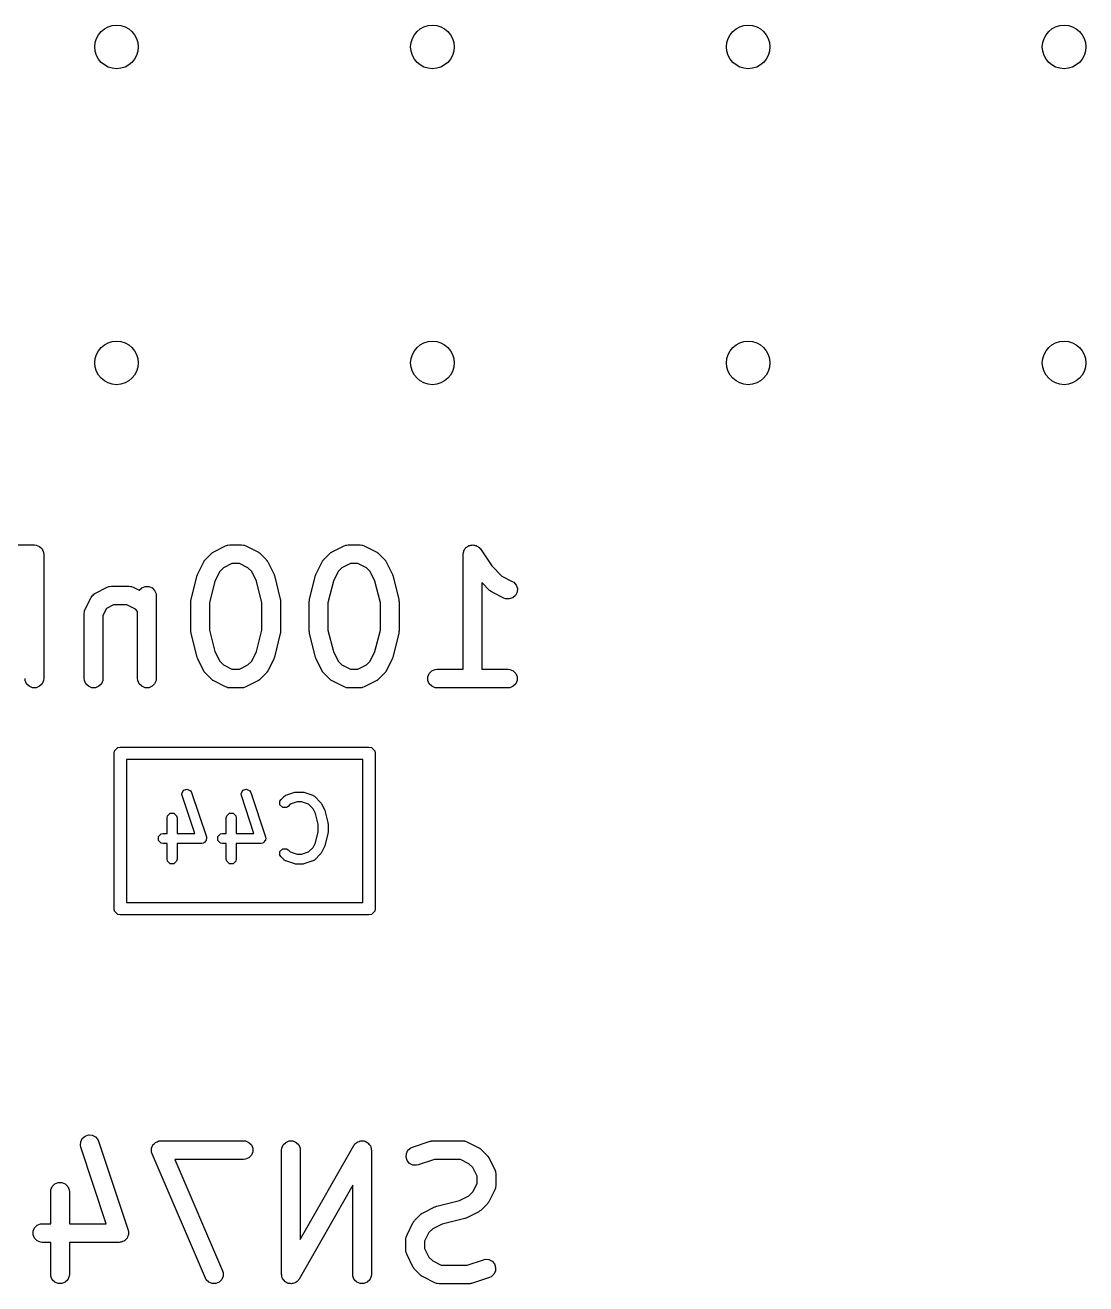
# Model space of a CAD drawing. Header units: inches. Extents: x -0.1 to 2.99, y 0.2 to 2.25.
# Drawn here: x 1.5711 to 1.9069, y 1.7085 to 2.1069 of the extents above; entities that cross this region are included whole.
import ezdxf

# ---------------------------------------------------------------- set-up
doc = ezdxf.new("R2010")
doc.units = ezdxf.units.IN
doc.header["$MEASUREMENT"] = 0
doc.layers.add('BLACK', color=250, linetype='CONTINUOUS')

msp = doc.modelspace()

# ---------------------------------------------------------------- linework, layer by layer
at = {"layer": 'BLACK', "linetype": 'CONTINUOUS'}
for p, q in [((1.55524, 1.94242), (1.57399, 1.94242)), ((1.57399, 1.94242), (1.57457, 1.94236)), ((1.57457, 1.94236), (1.57563, 1.94192)), ((1.57563, 1.94192), (1.57644, 1.9411)), ((1.57644, 1.9411), (1.57689, 1.94004)), ((1.57689, 1.94004), (1.57694, 1.93946)), ((1.63039, 1.93998), (1.63047, 1.94004)), ((1.63047, 1.94004), (1.63054, 1.94007)), ((1.63054, 1.94007), (1.63079, 1.94023)), ((1.63079, 1.94023), (1.63454, 1.9421)), ((1.63454, 1.9421), (1.63508, 1.94231)), ((1.63508, 1.94231), (1.63518, 1.94232)), ((1.63518, 1.94232), (1.63528, 1.94236)), ((1.63528, 1.94236), (1.63586, 1.94242)), ((1.63586, 1.94242), (1.63961, 1.94242)), ((1.63961, 1.94242), (1.64018, 1.94236)), ((1.64018, 1.94236), (1.64028, 1.94232)), ((1.64028, 1.94232), (1.64039, 1.94231)), ((1.64039, 1.94231), (1.64093, 1.9421)), ((1.64093, 1.9421), (1.64468, 1.94023)), ((1.64468, 1.94023), (1.64492, 1.94007)), ((1.64492, 1.94007), (1.645, 1.94004)), ((1.645, 1.94004), (1.64508, 1.93998)), ((1.66788, 1.93998), (1.66796, 1.94004)), ((1.66796, 1.94004), (1.66803, 1.94007)), ((1.66803, 1.94007), (1.66828, 1.94023)), ((1.66828, 1.94023), (1.67203, 1.9421)), ((1.67203, 1.9421), (1.67257, 1.94231)), ((1.67257, 1.94231), (1.67268, 1.94232)), ((1.67268, 1.94232), (1.67278, 1.94236)), ((1.67278, 1.94236), (1.67335, 1.94242)), ((1.67335, 1.94242), (1.6771, 1.94242)), ((1.6771, 1.94242), (1.67768, 1.94236)), ((1.67768, 1.94236), (1.67778, 1.94232)), ((1.67778, 1.94232), (1.67788, 1.94231)), ((1.67788, 1.94231), (1.67842, 1.9421)), ((1.67842, 1.9421), (1.68217, 1.94023)), ((1.68217, 1.94023), (1.68242, 1.94007)), ((1.68242, 1.94007), (1.68249, 1.94004)), ((1.68249, 1.94004), (1.68257, 1.93998)), ((1.70977, 1.93947), (1.70983, 1.94004)), ((1.70983, 1.94004), (1.70994, 1.94031)), ((1.70994, 1.94031), (1.70999, 1.9406)), ((1.70999, 1.9406), (1.71016, 1.94084)), ((1.71016, 1.94084), (1.71027, 1.9411)), ((1.71027, 1.9411), (1.71047, 1.94131)), ((1.71047, 1.94131), (1.71064, 1.94155)), ((1.71064, 1.94155), (1.71088, 1.94171)), ((1.71088, 1.94171), (1.71108, 1.94192)), ((1.71108, 1.94192), (1.71135, 1.94203)), ((1.71135, 1.94203), (1.71159, 1.94219)), ((1.71159, 1.94219), (1.71188, 1.94225)), ((1.71188, 1.94225), (1.71215, 1.94236)), ((1.71215, 1.94236), (1.71244, 1.94236)), ((1.71244, 1.94236), (1.71272, 1.94242)), ((1.71272, 1.94242), (1.71301, 1.94236)), ((1.71301, 1.94236), (1.7133, 1.94236)), ((1.7133, 1.94236), (1.71357, 1.94225)), ((1.71357, 1.94225), (1.71385, 1.94219)), ((1.71385, 1.94219), (1.71409, 1.94203)), ((1.71409, 1.94203), (1.71436, 1.94192)), ((1.71436, 1.94192), (1.71457, 1.94171)), ((1.71457, 1.94171), (1.71481, 1.94155)), ((1.71481, 1.94155), (1.71517, 1.94111)), ((1.71517, 1.94111), (1.71518, 1.9411)), ((1.71518, 1.9411), (1.71518, 1.9411)), ((1.71518, 1.9411), (1.71518, 1.9411)), ((1.71518, 1.9411), (1.71877, 1.93572)), ((1.57694, 1.93946), (1.57694, 1.90009)), ((1.62572, 1.93329), (1.62759, 1.93703)), ((1.62759, 1.93703), (1.62775, 1.93728)), ((1.62775, 1.93728), (1.62778, 1.93735)), ((1.62778, 1.93735), (1.62784, 1.93744)), ((1.62784, 1.93744), (1.6279, 1.93752)), ((1.6279, 1.93752), (1.62796, 1.93758)), ((1.62796, 1.93758), (1.62814, 1.9378)), ((1.62814, 1.9378), (1.63002, 1.93968)), ((1.63002, 1.93968), (1.63025, 1.93986)), ((1.63025, 1.93986), (1.6303, 1.93992)), ((1.6303, 1.93992), (1.63039, 1.93998)), ((1.63655, 1.93651), (1.63386, 1.93516)), ((1.63891, 1.93651), (1.63655, 1.93651)), ((1.64161, 1.93516), (1.63891, 1.93651)), ((1.64508, 1.93998), (1.64517, 1.93992)), ((1.64517, 1.93992), (1.64522, 1.93986)), ((1.64522, 1.93986), (1.64544, 1.93968)), ((1.64544, 1.93968), (1.64732, 1.9378)), ((1.64732, 1.9378), (1.6475, 1.93758)), ((1.6475, 1.93758), (1.64756, 1.93752)), ((1.64756, 1.93752), (1.64762, 1.93744)), ((1.64762, 1.93744), (1.64769, 1.93735)), ((1.64769, 1.93735), (1.64772, 1.93728)), ((1.64772, 1.93728), (1.64787, 1.93703)), ((1.64787, 1.93703), (1.64975, 1.93329)), ((1.66321, 1.93329), (1.66509, 1.93703)), ((1.66509, 1.93703), (1.66524, 1.93728)), ((1.66524, 1.93728), (1.66527, 1.93735)), ((1.66527, 1.93735), (1.66534, 1.93744)), ((1.66534, 1.93744), (1.66539, 1.93752)), ((1.66539, 1.93752), (1.66545, 1.93758)), ((1.66545, 1.93758), (1.66564, 1.9378)), ((1.66564, 1.9378), (1.66751, 1.93968)), ((1.66751, 1.93968), (1.66774, 1.93986)), ((1.66774, 1.93986), (1.66779, 1.93992)), ((1.66779, 1.93992), (1.66788, 1.93998)), ((1.67405, 1.93651), (1.67135, 1.93516)), ((1.6764, 1.93651), (1.67405, 1.93651)), ((1.6791, 1.93516), (1.6764, 1.93651)), ((1.68257, 1.93998), (1.68266, 1.93992)), ((1.68266, 1.93992), (1.68271, 1.93986)), ((1.68271, 1.93986), (1.68294, 1.93968)), ((1.68294, 1.93968), (1.68481, 1.9378)), ((1.68481, 1.9378), (1.685, 1.93758)), ((1.685, 1.93758), (1.68506, 1.93752)), ((1.68506, 1.93752), (1.68511, 1.93744)), ((1.68511, 1.93744), (1.68518, 1.93735)), ((1.68518, 1.93735), (1.68521, 1.93728)), ((1.68521, 1.93728), (1.68537, 1.93703)), ((1.68537, 1.93703), (1.68724, 1.93329)), ((1.70977, 1.93946), (1.70977, 1.93947)), ((1.70977, 1.93947), (1.70977, 1.93947)), ((1.70977, 1.93947), (1.70977, 1.93947)), ((1.70977, 1.90305), (1.70977, 1.93946)), ((1.62362, 1.92518), (1.62549, 1.93268)), ((1.62549, 1.93268), (1.62551, 1.93272)), ((1.62551, 1.93274), (1.6256, 1.93298)), ((1.62551, 1.93272), (1.62551, 1.93274)), ((1.6256, 1.93298), (1.62569, 1.93323)), ((1.62569, 1.93323), (1.6257, 1.93324)), ((1.6257, 1.93324), (1.62572, 1.93329)), ((1.63266, 1.93397), (1.63114, 1.93093)), ((1.63386, 1.93516), (1.63266, 1.93397)), ((1.6428, 1.93397), (1.64161, 1.93516)), ((1.64432, 1.93093), (1.6428, 1.93397)), ((1.64975, 1.93329), (1.64976, 1.93324)), ((1.64976, 1.93324), (1.64977, 1.93323)), ((1.64977, 1.93323), (1.64986, 1.93298)), ((1.64986, 1.93298), (1.64995, 1.93274)), ((1.64995, 1.93274), (1.64995, 1.93272)), ((1.64995, 1.93272), (1.64997, 1.93268)), ((1.64997, 1.93268), (1.65184, 1.92518)), ((1.66111, 1.92518), (1.66299, 1.93268)), ((1.66299, 1.93268), (1.663, 1.93272)), ((1.663, 1.93274), (1.6631, 1.93298)), ((1.663, 1.93272), (1.663, 1.93274)), ((1.6631, 1.93298), (1.66318, 1.93323)), ((1.66318, 1.93323), (1.6632, 1.93324)), ((1.6632, 1.93324), (1.66321, 1.93329)), ((1.67015, 1.93397), (1.66864, 1.93093)), ((1.67135, 1.93516), (1.67015, 1.93397)), ((1.6803, 1.93397), (1.6791, 1.93516)), ((1.68181, 1.93093), (1.6803, 1.93397)), ((1.68724, 1.93329), (1.68726, 1.93324)), ((1.68726, 1.93324), (1.68727, 1.93323)), ((1.68727, 1.93323), (1.68736, 1.93298)), ((1.68736, 1.93298), (1.68745, 1.93274)), ((1.68745, 1.93274), (1.68745, 1.93272)), ((1.68745, 1.93272), (1.68746, 1.93268)), ((1.68746, 1.93268), (1.68934, 1.92518)), ((1.71877, 1.93572), (1.72197, 1.93252)), ((1.72197, 1.93252), (1.72529, 1.93086)), ((1.59329, 1.92711), (1.59704, 1.92898)), ((1.59704, 1.92898), (1.59758, 1.92919)), ((1.59758, 1.92919), (1.59769, 1.9292)), ((1.59769, 1.9292), (1.59779, 1.92924)), ((1.59779, 1.92924), (1.59836, 1.92929)), ((1.59836, 1.92929), (1.60399, 1.92929)), ((1.60399, 1.92929), (1.60456, 1.92924)), ((1.60456, 1.92924), (1.60466, 1.9292)), ((1.60466, 1.9292), (1.60477, 1.92919)), ((1.60477, 1.92919), (1.60531, 1.92898)), ((1.60531, 1.92898), (1.60721, 1.92803)), ((1.60721, 1.92803), (1.60797, 1.9288)), ((1.60797, 1.9288), (1.60903, 1.92924)), ((1.60903, 1.92924), (1.61019, 1.92924)), ((1.61019, 1.92924), (1.61125, 1.9288)), ((1.61125, 1.9288), (1.61206, 1.92798)), ((1.63114, 1.93093), (1.62944, 1.9241)), ((1.64603, 1.9241), (1.64432, 1.93093)), ((1.66864, 1.93093), (1.66693, 1.9241)), ((1.68352, 1.9241), (1.68181, 1.93093)), ((1.71813, 1.928), (1.71567, 1.93046)), ((1.71567, 1.93046), (1.71567, 1.90305)), ((1.72529, 1.93086), (1.72578, 1.93055)), ((1.72578, 1.93055), (1.72654, 1.92968)), ((1.72654, 1.92968), (1.7269, 1.92858)), ((1.7269, 1.92858), (1.72682, 1.92744)), ((1.5901, 1.92204), (1.59197, 1.92579)), ((1.59197, 1.92579), (1.59203, 1.92588)), ((1.59203, 1.92588), (1.59205, 1.92593)), ((1.59205, 1.92593), (1.5921, 1.92598)), ((1.5921, 1.92598), (1.59228, 1.92628)), ((1.59228, 1.92628), (1.59256, 1.92652)), ((1.59256, 1.92652), (1.5928, 1.9268)), ((1.5928, 1.9268), (1.59309, 1.92698)), ((1.59309, 1.92698), (1.59315, 1.92703)), ((1.59315, 1.92703), (1.59319, 1.92705)), ((1.59319, 1.92705), (1.59329, 1.92711)), ((1.61206, 1.92798), (1.61251, 1.92692)), ((1.61251, 1.92692), (1.61256, 1.92634)), ((1.61256, 1.92634), (1.61256, 1.90009)), ((1.62353, 1.92461), (1.62357, 1.92482)), ((1.62354, 1.92457), (1.62353, 1.92461)), ((1.62353, 1.92447), (1.62354, 1.92457)), ((1.62353, 1.91509), (1.62353, 1.92447)), ((1.62357, 1.92482), (1.62359, 1.92504)), ((1.62359, 1.92504), (1.6236, 1.92508)), ((1.6236, 1.92508), (1.62362, 1.92518)), ((1.62944, 1.9241), (1.62944, 1.91546)), ((1.64603, 1.91546), (1.64603, 1.9241)), ((1.65184, 1.92518), (1.65186, 1.92508)), ((1.65186, 1.92508), (1.65188, 1.92504)), ((1.65188, 1.92504), (1.6519, 1.92482)), ((1.6519, 1.92482), (1.65193, 1.92461)), ((1.65193, 1.92461), (1.65192, 1.92457)), ((1.65192, 1.92457), (1.65193, 1.92447)), ((1.65193, 1.92447), (1.65193, 1.91509)), ((1.66103, 1.92461), (1.66106, 1.92482)), ((1.66104, 1.92457), (1.66103, 1.92461)), ((1.66103, 1.92447), (1.66104, 1.92457)), ((1.66103, 1.91509), (1.66103, 1.92447)), ((1.66106, 1.92482), (1.66108, 1.92504)), ((1.66108, 1.92504), (1.6611, 1.92508)), ((1.6611, 1.92508), (1.66111, 1.92518)), ((1.66693, 1.9241), (1.66693, 1.91546)), ((1.68352, 1.91546), (1.68352, 1.9241)), ((1.68934, 1.92518), (1.68935, 1.92508)), ((1.68935, 1.92508), (1.68937, 1.92504)), ((1.68937, 1.92504), (1.68939, 1.92482)), ((1.68939, 1.92482), (1.68942, 1.92461)), ((1.68942, 1.92461), (1.68942, 1.92457)), ((1.68942, 1.92457), (1.68943, 1.92447)), ((1.68943, 1.92447), (1.68943, 1.91509)), ((1.71836, 1.92782), (1.71813, 1.928)), ((1.71841, 1.92776), (1.71836, 1.92782)), ((1.7185, 1.9277), (1.71841, 1.92776)), ((1.71858, 1.92763), (1.7185, 1.9277)), ((1.71865, 1.92761), (1.71858, 1.92763)), ((1.7189, 1.92745), (1.71865, 1.92761)), ((1.72265, 1.92557), (1.7189, 1.92745)), ((1.72319, 1.92537), (1.72265, 1.92557)), ((1.72434, 1.92529), (1.72319, 1.92537)), ((1.72543, 1.92565), (1.72434, 1.92529)), ((1.7263, 1.9264), (1.72543, 1.92565)), ((1.72682, 1.92744), (1.7263, 1.9264)), ((1.58978, 1.92072), (1.58984, 1.92129)), ((1.58978, 1.90009), (1.58978, 1.92072)), ((1.58984, 1.92129), (1.58988, 1.92139)), ((1.58988, 1.92139), (1.58989, 1.9215)), ((1.58989, 1.9215), (1.5901, 1.92204)), ((1.59681, 1.92226), (1.59569, 1.92002)), ((1.59906, 1.92339), (1.59681, 1.92226)), ((1.60329, 1.92339), (1.59906, 1.92339)), ((1.60599, 1.92204), (1.60329, 1.92339)), ((1.60666, 1.92137), (1.60599, 1.92204)), ((1.60666, 1.90009), (1.60666, 1.92137)), ((1.59569, 1.92002), (1.59569, 1.90009)), ((1.62354, 1.91499), (1.62353, 1.91509)), ((1.62353, 1.91495), (1.62354, 1.91499)), ((1.62357, 1.91473), (1.62353, 1.91495)), ((1.62359, 1.91452), (1.62357, 1.91473)), ((1.6236, 1.91448), (1.62359, 1.91452)), ((1.62362, 1.91438), (1.6236, 1.91448)), ((1.62549, 1.90688), (1.62362, 1.91438)), ((1.62944, 1.91546), (1.63114, 1.90862)), ((1.64432, 1.90862), (1.64603, 1.91546)), ((1.65184, 1.91438), (1.64997, 1.90688)), ((1.65186, 1.91448), (1.65184, 1.91438)), ((1.65188, 1.91452), (1.65186, 1.91448)), ((1.6519, 1.91473), (1.65188, 1.91452)), ((1.65193, 1.91495), (1.6519, 1.91473)), ((1.65193, 1.91509), (1.65192, 1.91499)), ((1.65192, 1.91499), (1.65193, 1.91495)), ((1.66104, 1.91499), (1.66103, 1.91509)), ((1.66103, 1.91495), (1.66104, 1.91499)), ((1.66106, 1.91473), (1.66103, 1.91495)), ((1.66108, 1.91452), (1.66106, 1.91473)), ((1.6611, 1.91448), (1.66108, 1.91452)), ((1.66111, 1.91438), (1.6611, 1.91448)), ((1.66299, 1.90688), (1.66111, 1.91438)), ((1.66693, 1.91546), (1.66864, 1.90862)), ((1.68181, 1.90862), (1.68352, 1.91546)), ((1.68934, 1.91438), (1.68746, 1.90688)), ((1.68935, 1.91448), (1.68934, 1.91438)), ((1.68937, 1.91452), (1.68935, 1.91448)), ((1.68939, 1.91473), (1.68937, 1.91452)), ((1.68942, 1.91495), (1.68939, 1.91473)), ((1.68943, 1.91509), (1.68942, 1.91499)), ((1.68942, 1.91499), (1.68942, 1.91495)), ((1.63114, 1.90862), (1.63266, 1.90559)), ((1.6428, 1.90559), (1.64432, 1.90862)), ((1.66864, 1.90862), (1.67015, 1.90559)), ((1.6803, 1.90559), (1.68181, 1.90862)), ((1.62551, 1.90683), (1.62549, 1.90688)), ((1.62551, 1.90681), (1.62551, 1.90683)), ((1.6256, 1.90657), (1.62551, 1.90681)), ((1.62569, 1.90633), (1.6256, 1.90657)), ((1.6257, 1.90631), (1.62569, 1.90633)), ((1.62572, 1.90627), (1.6257, 1.90631)), ((1.62759, 1.90252), (1.62572, 1.90627)), ((1.63266, 1.90559), (1.63386, 1.9044)), ((1.63386, 1.9044), (1.63655, 1.90305)), ((1.63891, 1.90305), (1.64161, 1.9044)), ((1.64161, 1.9044), (1.6428, 1.90559)), ((1.64975, 1.90627), (1.64787, 1.90252)), ((1.64976, 1.90631), (1.64975, 1.90627)), ((1.64977, 1.90633), (1.64976, 1.90631)), ((1.64986, 1.90657), (1.64977, 1.90633)), ((1.64995, 1.90681), (1.64986, 1.90657)), ((1.64997, 1.90688), (1.64995, 1.90683)), ((1.64995, 1.90683), (1.64995, 1.90681)), ((1.663, 1.90683), (1.66299, 1.90688)), ((1.663, 1.90681), (1.663, 1.90683)), ((1.6631, 1.90657), (1.663, 1.90681)), ((1.66318, 1.90633), (1.6631, 1.90657)), ((1.6632, 1.90631), (1.66318, 1.90633)), ((1.66321, 1.90627), (1.6632, 1.90631)), ((1.66509, 1.90252), (1.66321, 1.90627)), ((1.67015, 1.90559), (1.67135, 1.9044)), ((1.67135, 1.9044), (1.67405, 1.90305)), ((1.6764, 1.90305), (1.6791, 1.9044)), ((1.6791, 1.9044), (1.6803, 1.90559)), ((1.68724, 1.90627), (1.68537, 1.90252)), ((1.68726, 1.90631), (1.68724, 1.90627)), ((1.68727, 1.90633), (1.68726, 1.90631)), ((1.68736, 1.90657), (1.68727, 1.90633)), ((1.68745, 1.90681), (1.68736, 1.90657)), ((1.68746, 1.90688), (1.68745, 1.90683)), ((1.68745, 1.90683), (1.68745, 1.90681)), ((1.62775, 1.90227), (1.62759, 1.90252)), ((1.62778, 1.9022), (1.62775, 1.90227)), ((1.62784, 1.90212), (1.62778, 1.9022)), ((1.6279, 1.90203), (1.62784, 1.90212)), ((1.62796, 1.90198), (1.6279, 1.90203)), ((1.62814, 1.90176), (1.62796, 1.90198)), ((1.63002, 1.89988), (1.62814, 1.90176)), ((1.63655, 1.90305), (1.63891, 1.90305)), ((1.64732, 1.90176), (1.64544, 1.89988)), ((1.6475, 1.90198), (1.64732, 1.90176)), ((1.64756, 1.90203), (1.6475, 1.90198)), ((1.64762, 1.90212), (1.64756, 1.90203)), ((1.64769, 1.9022), (1.64762, 1.90212)), ((1.64772, 1.90227), (1.64769, 1.9022)), ((1.64787, 1.90252), (1.64772, 1.90227)), ((1.66524, 1.90227), (1.66509, 1.90252)), ((1.66527, 1.9022), (1.66524, 1.90227)), ((1.66534, 1.90212), (1.66527, 1.9022)), ((1.66539, 1.90203), (1.66534, 1.90212)), ((1.66545, 1.90198), (1.66539, 1.90203)), ((1.66564, 1.90176), (1.66545, 1.90198)), ((1.66751, 1.89988), (1.66564, 1.90176)), ((1.67405, 1.90305), (1.6764, 1.90305)), ((1.68481, 1.90176), (1.68294, 1.89988)), ((1.685, 1.90198), (1.68481, 1.90176)), ((1.68506, 1.90203), (1.685, 1.90198)), ((1.68511, 1.90212), (1.68506, 1.90203)), ((1.68518, 1.9022), (1.68511, 1.90212)), ((1.68521, 1.90227), (1.68518, 1.9022)), ((1.68537, 1.90252), (1.68521, 1.90227)), ((1.69858, 1.90067), (1.69902, 1.90173)), ((1.69858, 1.89952), (1.69858, 1.90067)), ((1.69902, 1.90173), (1.69983, 1.90255)), ((1.69983, 1.90255), (1.7009, 1.90299)), ((1.7009, 1.90299), (1.70147, 1.90305)), ((1.70147, 1.90305), (1.70977, 1.90305)), ((1.71567, 1.90305), (1.72397, 1.90305)), ((1.72397, 1.90305), (1.72455, 1.90299)), ((1.72455, 1.90299), (1.72561, 1.90255)), ((1.72561, 1.90255), (1.72643, 1.90173)), ((1.72643, 1.90173), (1.72687, 1.90067)), ((1.72687, 1.90067), (1.72687, 1.89952)), ((1.57109, 1.89952), (1.57104, 1.90009)), ((1.57153, 1.89845), (1.57109, 1.89952)), ((1.57235, 1.89764), (1.57153, 1.89845)), ((1.57341, 1.8972), (1.57235, 1.89764)), ((1.57457, 1.8972), (1.57341, 1.8972)), ((1.57563, 1.89764), (1.57457, 1.8972)), ((1.57644, 1.89845), (1.57563, 1.89764)), ((1.57689, 1.89952), (1.57644, 1.89845)), ((1.57694, 1.90009), (1.57689, 1.89952)), ((1.58984, 1.89952), (1.58978, 1.90009)), ((1.59028, 1.89845), (1.58984, 1.89952)), ((1.5911, 1.89764), (1.59028, 1.89845)), ((1.59216, 1.8972), (1.5911, 1.89764)), ((1.59331, 1.8972), (1.59216, 1.8972)), ((1.59438, 1.89764), (1.59331, 1.8972)), ((1.59519, 1.89845), (1.59438, 1.89764)), ((1.59563, 1.89952), (1.59519, 1.89845)), ((1.59569, 1.90009), (1.59563, 1.89952)), ((1.60671, 1.89952), (1.60666, 1.90009)), ((1.60715, 1.89845), (1.60671, 1.89952)), ((1.60797, 1.89764), (1.60715, 1.89845)), ((1.60903, 1.8972), (1.60797, 1.89764)), ((1.61019, 1.8972), (1.60903, 1.8972)), ((1.61125, 1.89764), (1.61019, 1.8972)), ((1.61206, 1.89845), (1.61125, 1.89764)), ((1.61251, 1.89952), (1.61206, 1.89845)), ((1.61256, 1.90009), (1.61251, 1.89952)), ((1.63025, 1.89969), (1.63002, 1.89988)), ((1.6303, 1.89964), (1.63025, 1.89969)), ((1.63039, 1.89958), (1.6303, 1.89964)), ((1.63047, 1.89951), (1.63039, 1.89958)), ((1.63054, 1.89948), (1.63047, 1.89951)), ((1.63079, 1.89933), (1.63054, 1.89948)), ((1.63454, 1.89745), (1.63079, 1.89933)), ((1.63508, 1.89725), (1.63454, 1.89745)), ((1.63518, 1.89724), (1.63508, 1.89725)), ((1.63528, 1.8972), (1.63518, 1.89724)), ((1.63586, 1.89714), (1.63528, 1.8972)), ((1.63961, 1.89714), (1.63586, 1.89714)), ((1.64018, 1.8972), (1.63961, 1.89714)), ((1.64028, 1.89724), (1.64018, 1.8972)), ((1.64039, 1.89725), (1.64028, 1.89724)), ((1.64093, 1.89745), (1.64039, 1.89725)), ((1.64468, 1.89933), (1.64093, 1.89745)), ((1.64492, 1.89948), (1.64468, 1.89933)), ((1.645, 1.89951), (1.64492, 1.89948)), ((1.64508, 1.89958), (1.645, 1.89951)), ((1.64517, 1.89964), (1.64508, 1.89958)), ((1.64522, 1.89969), (1.64517, 1.89964)), ((1.64544, 1.89988), (1.64522, 1.89969)), ((1.66774, 1.89969), (1.66751, 1.89988)), ((1.66779, 1.89964), (1.66774, 1.89969)), ((1.66788, 1.89958), (1.66779, 1.89964)), ((1.66796, 1.89951), (1.66788, 1.89958)), ((1.66803, 1.89948), (1.66796, 1.89951)), ((1.66828, 1.89933), (1.66803, 1.89948)), ((1.67203, 1.89745), (1.66828, 1.89933)), ((1.67257, 1.89725), (1.67203, 1.89745)), ((1.67268, 1.89724), (1.67257, 1.89725)), ((1.67278, 1.8972), (1.67268, 1.89724)), ((1.67335, 1.89714), (1.67278, 1.8972)), ((1.6771, 1.89714), (1.67335, 1.89714)), ((1.67768, 1.8972), (1.6771, 1.89714)), ((1.67778, 1.89724), (1.67768, 1.8972)), ((1.67788, 1.89725), (1.67778, 1.89724)), ((1.67842, 1.89745), (1.67788, 1.89725)), ((1.68217, 1.89933), (1.67842, 1.89745)), ((1.68242, 1.89948), (1.68217, 1.89933)), ((1.68249, 1.89951), (1.68242, 1.89948)), ((1.68257, 1.89958), (1.68249, 1.89951)), ((1.68266, 1.89964), (1.68257, 1.89958)), ((1.68271, 1.89969), (1.68266, 1.89964)), ((1.68294, 1.89988), (1.68271, 1.89969)), ((1.69902, 1.89845), (1.69858, 1.89952)), ((1.69983, 1.89764), (1.69902, 1.89845)), ((1.7009, 1.8972), (1.69983, 1.89764)), ((1.70147, 1.89714), (1.7009, 1.8972)), ((1.72397, 1.89714), (1.70147, 1.89714)), ((1.72455, 1.8972), (1.72397, 1.89714)), ((1.72561, 1.89764), (1.72455, 1.8972)), ((1.72643, 1.89845), (1.72561, 1.89764)), ((1.72687, 1.89952), (1.72643, 1.89845)), ((1.5992, 1.87646), (1.59935, 1.87722)), ((1.5992, 1.82725), (1.5992, 1.87646)), ((1.59935, 1.87722), (1.60042, 1.87828)), ((1.60042, 1.87828), (1.60117, 1.87843)), ((1.60117, 1.87843), (1.67991, 1.87843)), ((1.67991, 1.87843), (1.68067, 1.87828)), ((1.68067, 1.87828), (1.68173, 1.87722)), ((1.68173, 1.87722), (1.68188, 1.87646)), ((1.68188, 1.87646), (1.68188, 1.82725)), ((1.60314, 1.8745), (1.60314, 1.82922)), ((1.67794, 1.8745), (1.60314, 1.8745)), ((1.67794, 1.82922), (1.67794, 1.8745)), ((1.62069, 1.86365), (1.62123, 1.86473)), ((1.62123, 1.86473), (1.62238, 1.86511)), ((1.62238, 1.86511), (1.62345, 1.86457)), ((1.62345, 1.86457), (1.62376, 1.86404)), ((1.63944, 1.86365), (1.63998, 1.86473)), ((1.63998, 1.86473), (1.64112, 1.86511)), ((1.64112, 1.86511), (1.6422, 1.86457)), ((1.6422, 1.86457), (1.64251, 1.86404)), ((1.62077, 1.86304), (1.62069, 1.86365)), ((1.62477, 1.85105), (1.62077, 1.86304)), ((1.62376, 1.86404), (1.62845, 1.84998)), ((1.63952, 1.86304), (1.63944, 1.86365)), ((1.64351, 1.85105), (1.63952, 1.86304)), ((1.64251, 1.86404), (1.64719, 1.84998)), ((1.65174, 1.86133), (1.65208, 1.86184)), ((1.65174, 1.86012), (1.65174, 1.86133)), ((1.65208, 1.86184), (1.65302, 1.86278)), ((1.65302, 1.86278), (1.65309, 1.86282)), ((1.65309, 1.86282), (1.6531, 1.86285)), ((1.6531, 1.86285), (1.65332, 1.86298)), ((1.65332, 1.86298), (1.65353, 1.86312)), ((1.65353, 1.86312), (1.65357, 1.86312)), ((1.65357, 1.86312), (1.65364, 1.86316)), ((1.65364, 1.86316), (1.65645, 1.86409)), ((1.6572, 1.86103), (1.65499, 1.86029)), ((1.65645, 1.86409), (1.6567, 1.86413)), ((1.6567, 1.86413), (1.65695, 1.86418)), ((1.65695, 1.86418), (1.65882, 1.86418)), ((1.65857, 1.86103), (1.6572, 1.86103)), ((1.66078, 1.86029), (1.65857, 1.86103)), ((1.65882, 1.86418), (1.65907, 1.86413)), ((1.65907, 1.86413), (1.65932, 1.86409)), ((1.65932, 1.86409), (1.66213, 1.86316)), ((1.66213, 1.86316), (1.6622, 1.86312)), ((1.6622, 1.86312), (1.66224, 1.86312)), ((1.66224, 1.86312), (1.66245, 1.86298)), ((1.66245, 1.86298), (1.66267, 1.86285)), ((1.66267, 1.86285), (1.66268, 1.86282)), ((1.66268, 1.86282), (1.66275, 1.86278)), ((1.66275, 1.86278), (1.66462, 1.8609)), ((1.66462, 1.8609), (1.66476, 1.86069)), ((1.66476, 1.86069), (1.66492, 1.86049)), ((1.66492, 1.86049), (1.66586, 1.85862)), ((1.616, 1.85604), (1.61612, 1.85664)), ((1.61612, 1.85664), (1.61697, 1.85749)), ((1.61697, 1.85749), (1.61818, 1.85749)), ((1.61818, 1.85749), (1.61903, 1.85664)), ((1.61903, 1.85664), (1.61915, 1.85604)), ((1.63475, 1.85604), (1.63487, 1.85664)), ((1.63487, 1.85664), (1.63572, 1.85749)), ((1.63572, 1.85749), (1.63693, 1.85749)), ((1.63693, 1.85749), (1.63778, 1.85664)), ((1.63778, 1.85664), (1.6379, 1.85604)), ((1.6526, 1.85927), (1.65174, 1.86012)), ((1.6538, 1.85927), (1.6526, 1.85927)), ((1.65431, 1.85961), (1.6538, 1.85927)), ((1.65499, 1.86029), (1.65431, 1.85961)), ((1.66221, 1.85886), (1.66078, 1.86029)), ((1.66296, 1.85736), (1.66221, 1.85886)), ((1.66381, 1.85397), (1.66296, 1.85736)), ((1.66586, 1.85862), (1.6659, 1.85845)), ((1.6659, 1.85845), (1.66597, 1.8583)), ((1.66597, 1.8583), (1.66691, 1.85455)), ((1.616, 1.85105), (1.616, 1.85604)), ((1.61915, 1.85604), (1.61915, 1.85105)), ((1.63475, 1.85105), (1.63475, 1.85604)), ((1.6379, 1.85604), (1.6379, 1.85105)), ((1.66381, 1.85155), (1.66381, 1.85397)), ((1.66691, 1.85455), (1.66692, 1.85435)), ((1.66692, 1.85435), (1.66696, 1.85416)), ((1.66696, 1.85416), (1.66696, 1.85135)), ((1.61331, 1.85008), (1.61416, 1.85093)), ((1.61331, 1.84887), (1.61331, 1.85008)), ((1.61416, 1.84802), (1.61331, 1.84887)), ((1.61416, 1.85093), (1.61477, 1.85105)), ((1.61477, 1.85105), (1.616, 1.85105)), ((1.61915, 1.85105), (1.62477, 1.85105)), ((1.62815, 1.84862), (1.62798, 1.84829)), ((1.62841, 1.84887), (1.62815, 1.84862)), ((1.62852, 1.84937), (1.62841, 1.84913)), ((1.62841, 1.84913), (1.62841, 1.84887)), ((1.62845, 1.84998), (1.62852, 1.84937)), ((1.63206, 1.85008), (1.63291, 1.85093)), ((1.63206, 1.84887), (1.63206, 1.85008)), ((1.63291, 1.84802), (1.63206, 1.84887)), ((1.63291, 1.85093), (1.63351, 1.85105)), ((1.63351, 1.85105), (1.63475, 1.85105)), ((1.6379, 1.85105), (1.64351, 1.85105)), ((1.64689, 1.84862), (1.64673, 1.84829)), ((1.64715, 1.84887), (1.64689, 1.84862)), ((1.64727, 1.84937), (1.64715, 1.84913)), ((1.64715, 1.84913), (1.64715, 1.84887)), ((1.64719, 1.84998), (1.64727, 1.84937)), ((1.66296, 1.84815), (1.66381, 1.85155)), ((1.66691, 1.85097), (1.66597, 1.84722)), ((1.66692, 1.85116), (1.66691, 1.85097)), ((1.66696, 1.85135), (1.66692, 1.85116)), ((1.61477, 1.8479), (1.61416, 1.84802)), ((1.616, 1.8479), (1.61477, 1.8479)), ((1.616, 1.84292), (1.616, 1.8479)), ((1.62695, 1.8479), (1.61915, 1.8479)), ((1.61915, 1.8479), (1.61915, 1.84292)), ((1.62755, 1.84802), (1.62695, 1.8479)), ((1.62774, 1.84821), (1.62755, 1.84802)), ((1.62798, 1.84829), (1.62774, 1.84821)), ((1.63351, 1.8479), (1.63291, 1.84802)), ((1.63475, 1.8479), (1.63351, 1.8479)), ((1.63475, 1.84292), (1.63475, 1.8479)), ((1.6457, 1.8479), (1.6379, 1.8479)), ((1.6379, 1.8479), (1.6379, 1.84292)), ((1.6463, 1.84802), (1.6457, 1.8479)), ((1.64648, 1.84821), (1.6463, 1.84802)), ((1.64673, 1.84829), (1.64648, 1.84821)), ((1.65174, 1.84539), (1.6526, 1.84625)), ((1.65174, 1.84419), (1.65174, 1.84539)), ((1.6526, 1.84625), (1.6538, 1.84625)), ((1.6538, 1.84625), (1.65431, 1.8459)), ((1.65431, 1.8459), (1.65499, 1.84523)), ((1.65499, 1.84523), (1.6572, 1.84449)), ((1.6572, 1.84449), (1.65857, 1.84449)), ((1.65857, 1.84449), (1.66078, 1.84523)), ((1.66078, 1.84523), (1.66221, 1.84666)), ((1.66221, 1.84666), (1.66296, 1.84815)), ((1.66462, 1.84461), (1.66275, 1.84274)), ((1.66476, 1.84482), (1.66462, 1.84461)), ((1.66492, 1.84502), (1.66476, 1.84482)), ((1.66586, 1.8469), (1.66492, 1.84502)), ((1.6659, 1.84706), (1.66586, 1.8469)), ((1.66597, 1.84722), (1.6659, 1.84706)), ((1.61612, 1.84231), (1.616, 1.84292)), ((1.61697, 1.84146), (1.61612, 1.84231)), ((1.61818, 1.84146), (1.61697, 1.84146)), ((1.61903, 1.84231), (1.61818, 1.84146)), ((1.61915, 1.84292), (1.61903, 1.84231)), ((1.63487, 1.84231), (1.63475, 1.84292)), ((1.63572, 1.84146), (1.63487, 1.84231)), ((1.63693, 1.84146), (1.63572, 1.84146)), ((1.63778, 1.84231), (1.63693, 1.84146)), ((1.6379, 1.84292), (1.63778, 1.84231)), ((1.65208, 1.84368), (1.65174, 1.84419)), ((1.65302, 1.84274), (1.65208, 1.84368)), ((1.65309, 1.8427), (1.65302, 1.84274)), ((1.6531, 1.84266), (1.65309, 1.8427)), ((1.65332, 1.84254), (1.6531, 1.84266)), ((1.65353, 1.8424), (1.65332, 1.84254)), ((1.65357, 1.8424), (1.65353, 1.8424)), ((1.65364, 1.84236), (1.65357, 1.8424)), ((1.65645, 1.84142), (1.65364, 1.84236)), ((1.6567, 1.84139), (1.65645, 1.84142)), ((1.65695, 1.84134), (1.6567, 1.84139)), ((1.65882, 1.84134), (1.65695, 1.84134)), ((1.65907, 1.84139), (1.65882, 1.84134)), ((1.65932, 1.84142), (1.65907, 1.84139)), ((1.66213, 1.84236), (1.65932, 1.84142)), ((1.6622, 1.8424), (1.66213, 1.84236)), ((1.66224, 1.8424), (1.6622, 1.8424)), ((1.66245, 1.84254), (1.66224, 1.8424)), ((1.66267, 1.84266), (1.66245, 1.84254)), ((1.66268, 1.8427), (1.66267, 1.84266)), ((1.66275, 1.84274), (1.66268, 1.8427)), ((1.60314, 1.82922), (1.67794, 1.82922)), ((1.59935, 1.8265), (1.5992, 1.82725)), ((1.60042, 1.82543), (1.59935, 1.8265)), ((1.60117, 1.82528), (1.60042, 1.82543)), ((1.67991, 1.82528), (1.60117, 1.82528)), ((1.68067, 1.82543), (1.67991, 1.82528)), ((1.68173, 1.8265), (1.68067, 1.82543)), ((1.68188, 1.82725), (1.68173, 1.8265)), ((1.58855, 1.75236), (1.58864, 1.7535)), ((1.58864, 1.7535), (1.58915, 1.75453)), ((1.58915, 1.75453), (1.59002, 1.75529)), ((1.59002, 1.75529), (1.59111, 1.75565)), ((1.59111, 1.75565), (1.59226, 1.75557)), ((1.59226, 1.75557), (1.59329, 1.75506)), ((1.59329, 1.75506), (1.59405, 1.75419)), ((1.59405, 1.75419), (1.59429, 1.75366)), ((1.59429, 1.75366), (1.60366, 1.72554)), ((1.61153, 1.75249), (1.61192, 1.75288)), ((1.61192, 1.75288), (1.61231, 1.75328)), ((1.61231, 1.75328), (1.61233, 1.75329)), ((1.61233, 1.75329), (1.61234, 1.7533)), ((1.61234, 1.7533), (1.61286, 1.75352)), ((1.61286, 1.75352), (1.61337, 1.75374)), ((1.61337, 1.75374), (1.61339, 1.75374)), ((1.61339, 1.75374), (1.61341, 1.75375)), ((1.61341, 1.75375), (1.61398, 1.7538)), ((1.61398, 1.7538), (1.64023, 1.7538)), ((1.64023, 1.7538), (1.6408, 1.75375)), ((1.6408, 1.75375), (1.64187, 1.7533)), ((1.64187, 1.7533), (1.64268, 1.75249)), ((1.65277, 1.75249), (1.65359, 1.7533)), ((1.65359, 1.7533), (1.65465, 1.75375)), ((1.65465, 1.75375), (1.6558, 1.75375)), ((1.6558, 1.75375), (1.65687, 1.7533)), ((1.65687, 1.7533), (1.65768, 1.75249)), ((1.67549, 1.75279), (1.67581, 1.75303)), ((1.67581, 1.75303), (1.67608, 1.7533)), ((1.67608, 1.7533), (1.67626, 1.75338)), ((1.67626, 1.75338), (1.67641, 1.75349)), ((1.67641, 1.75349), (1.67678, 1.7536)), ((1.67678, 1.7536), (1.67715, 1.75375)), ((1.67715, 1.75375), (1.67734, 1.75375)), ((1.67734, 1.75375), (1.67752, 1.7538)), ((1.67752, 1.7538), (1.67791, 1.75375)), ((1.67791, 1.75375), (1.6783, 1.75375)), ((1.6783, 1.75375), (1.67847, 1.75367)), ((1.67847, 1.75367), (1.67866, 1.75365)), ((1.67866, 1.75365), (1.679, 1.75346)), ((1.679, 1.75346), (1.67936, 1.7533)), ((1.67936, 1.7533), (1.6795, 1.75317)), ((1.6795, 1.75317), (1.67966, 1.75308)), ((1.67966, 1.75308), (1.6799, 1.75277)), ((1.69366, 1.75178), (1.69929, 1.75365)), ((1.69929, 1.75365), (1.69957, 1.75372)), ((1.69957, 1.75372), (1.69964, 1.75375)), ((1.69964, 1.75375), (1.69975, 1.75376)), ((1.69975, 1.75376), (1.69985, 1.75378)), ((1.69985, 1.75378), (1.69993, 1.75377)), ((1.69993, 1.75377), (1.70022, 1.7538)), ((1.70022, 1.7538), (1.70959, 1.7538)), ((1.70959, 1.7538), (1.71017, 1.75375)), ((1.71017, 1.75375), (1.71027, 1.75371)), ((1.71027, 1.75371), (1.71037, 1.7537)), ((1.71037, 1.7537), (1.71091, 1.75349)), ((1.71091, 1.75349), (1.71466, 1.75162)), ((1.58868, 1.75179), (1.58855, 1.75236)), ((1.59676, 1.72756), (1.58868, 1.75179)), ((1.61108, 1.75139), (1.61109, 1.75141)), ((1.61109, 1.75083), (1.61108, 1.75139)), ((1.61109, 1.75143), (1.6113, 1.75194)), ((1.61109, 1.75141), (1.61109, 1.75143)), ((1.61109, 1.75027), (1.61109, 1.75083)), ((1.61109, 1.75026), (1.61109, 1.75027)), ((1.61109, 1.75024), (1.61109, 1.75026)), ((1.61127, 1.74969), (1.61109, 1.75024)), ((1.62814, 1.71032), (1.61127, 1.74969)), ((1.6113, 1.75194), (1.61151, 1.75246)), ((1.61151, 1.75246), (1.61152, 1.75247)), ((1.61152, 1.75247), (1.61153, 1.75249)), ((1.64268, 1.74921), (1.64187, 1.74839)), ((1.64268, 1.75249), (1.64312, 1.75143)), ((1.64312, 1.75027), (1.64268, 1.74921)), ((1.64312, 1.75143), (1.64312, 1.75027)), ((1.65227, 1.75085), (1.65233, 1.75143)), ((1.65227, 1.71148), (1.65227, 1.75085)), ((1.65233, 1.75143), (1.65277, 1.75249)), ((1.65768, 1.75249), (1.65812, 1.75143)), ((1.65812, 1.75143), (1.65818, 1.75085)), ((1.65818, 1.7226), (1.67516, 1.75231)), ((1.65818, 1.75085), (1.65818, 1.7226)), ((1.67516, 1.75231), (1.67525, 1.75244)), ((1.67525, 1.75244), (1.67527, 1.75249)), ((1.67527, 1.75249), (1.67532, 1.75255)), ((1.67532, 1.75255), (1.67549, 1.75279)), ((1.6799, 1.75277), (1.68018, 1.75249)), ((1.68018, 1.75249), (1.68025, 1.75232)), ((1.68025, 1.75232), (1.68037, 1.75217)), ((1.68037, 1.75217), (1.68047, 1.75179)), ((1.68047, 1.75179), (1.68062, 1.75143)), ((1.68062, 1.75143), (1.68065, 1.75113)), ((1.68065, 1.75113), (1.68067, 1.75106)), ((1.68067, 1.75106), (1.68066, 1.751)), ((1.68066, 1.751), (1.68068, 1.75085)), ((1.68068, 1.75085), (1.68068, 1.71148)), ((1.69167, 1.74861), (1.69175, 1.74975)), ((1.69175, 1.74975), (1.69226, 1.75079)), ((1.69226, 1.75079), (1.69313, 1.75154)), ((1.69313, 1.75154), (1.69366, 1.75178)), ((1.71466, 1.75162), (1.71491, 1.75146)), ((1.71491, 1.75146), (1.71498, 1.75143)), ((1.71498, 1.75143), (1.71507, 1.75136)), ((1.71507, 1.75136), (1.71515, 1.75131)), ((1.71515, 1.75131), (1.71521, 1.75125)), ((1.71521, 1.75125), (1.71543, 1.75106)), ((1.71543, 1.75106), (1.71731, 1.74919)), ((1.71731, 1.74919), (1.71749, 1.74896)), ((1.71749, 1.74896), (1.71755, 1.74891)), ((1.71755, 1.74891), (1.71761, 1.74882)), ((1.71761, 1.74882), (1.71767, 1.74874)), ((1.64023, 1.7479), (1.61846, 1.7479)), ((1.61846, 1.7479), (1.63357, 1.71264)), ((1.6408, 1.74795), (1.64023, 1.7479)), ((1.64187, 1.74839), (1.6408, 1.74795)), ((1.69203, 1.74751), (1.69167, 1.74861)), ((1.69279, 1.74664), (1.69203, 1.74751)), ((1.69382, 1.74613), (1.69279, 1.74664)), ((1.69497, 1.74605), (1.69382, 1.74613)), ((1.69553, 1.74617), (1.69497, 1.74605)), ((1.7007, 1.7479), (1.69553, 1.74617)), ((1.7089, 1.7479), (1.7007, 1.7479)), ((1.71159, 1.74655), (1.7089, 1.7479)), ((1.71279, 1.74535), (1.71159, 1.74655)), ((1.71414, 1.74265), (1.71279, 1.74535)), ((1.71767, 1.74874), (1.7177, 1.74867)), ((1.7177, 1.74867), (1.71786, 1.74842)), ((1.71786, 1.74842), (1.71973, 1.74467)), ((1.71414, 1.7403), (1.71414, 1.74265)), ((1.71973, 1.74467), (1.71994, 1.74413)), ((1.71994, 1.74413), (1.71995, 1.74402)), ((1.71995, 1.74402), (1.71999, 1.74393)), ((1.71999, 1.74393), (1.72005, 1.74335)), ((1.72005, 1.74335), (1.72005, 1.7396)), ((1.57916, 1.73773), (1.57921, 1.7383)), ((1.57916, 1.72756), (1.57916, 1.73773)), ((1.57921, 1.7383), (1.57966, 1.73937)), ((1.57966, 1.73937), (1.58047, 1.74018)), ((1.58047, 1.74018), (1.58153, 1.74062)), ((1.58153, 1.74062), (1.58269, 1.74062)), ((1.58269, 1.74062), (1.58375, 1.74018)), ((1.58375, 1.74018), (1.58457, 1.73937)), ((1.58457, 1.73937), (1.58501, 1.7383)), ((1.58501, 1.7383), (1.58506, 1.73773)), ((1.58506, 1.73773), (1.58506, 1.72756)), ((1.67477, 1.73973), (1.65779, 1.71001)), ((1.67477, 1.71148), (1.67477, 1.73973)), ((1.71159, 1.7364), (1.71279, 1.7376)), ((1.71279, 1.7376), (1.71414, 1.7403)), ((1.71973, 1.73828), (1.71786, 1.73453)), ((1.71994, 1.73882), (1.71973, 1.73828)), ((1.71995, 1.73893), (1.71994, 1.73882)), ((1.71999, 1.73903), (1.71995, 1.73893)), ((1.72005, 1.7396), (1.71999, 1.73903)), ((1.70077, 1.73287), (1.70082, 1.73288)), ((1.70082, 1.73288), (1.70083, 1.7329)), ((1.70083, 1.7329), (1.70108, 1.73298)), ((1.70108, 1.73298), (1.70132, 1.73308)), ((1.70132, 1.73308), (1.70134, 1.73308)), ((1.70134, 1.73308), (1.70138, 1.73309)), ((1.70138, 1.73309), (1.70856, 1.73489)), ((1.70856, 1.73489), (1.71159, 1.7364)), ((1.71731, 1.73376), (1.71543, 1.73189)), ((1.71749, 1.73399), (1.71731, 1.73376)), ((1.71755, 1.73404), (1.71749, 1.73399)), ((1.71761, 1.73413), (1.71755, 1.73404)), ((1.71767, 1.73421), (1.71761, 1.73413)), ((1.7177, 1.73428), (1.71767, 1.73421)), ((1.71786, 1.73453), (1.7177, 1.73428)), ((1.69438, 1.72857), (1.69626, 1.73044)), ((1.69626, 1.73044), (1.69648, 1.73063)), ((1.69648, 1.73063), (1.69654, 1.73069)), ((1.69654, 1.73069), (1.69662, 1.73074)), ((1.69662, 1.73074), (1.69671, 1.73081)), ((1.69671, 1.73081), (1.69678, 1.73084)), ((1.69678, 1.73084), (1.69703, 1.73099)), ((1.69703, 1.73099), (1.70077, 1.73287)), ((1.71031, 1.72924), (1.70313, 1.72744)), ((1.71035, 1.72925), (1.71031, 1.72924)), ((1.71037, 1.72925), (1.71035, 1.72925)), ((1.71061, 1.72935), (1.71037, 1.72925)), ((1.71086, 1.72943), (1.71061, 1.72935)), ((1.71087, 1.72944), (1.71086, 1.72943)), ((1.71091, 1.72946), (1.71087, 1.72944)), ((1.71466, 1.73134), (1.71091, 1.72946)), ((1.71491, 1.73149), (1.71466, 1.73134)), ((1.71498, 1.73152), (1.71491, 1.73149)), ((1.71507, 1.73159), (1.71498, 1.73152)), ((1.71515, 1.73164), (1.71507, 1.73159)), ((1.71521, 1.7317), (1.71515, 1.73164)), ((1.71543, 1.73189), (1.71521, 1.7317)), ((1.57359, 1.72518), (1.57403, 1.72624)), ((1.57359, 1.72403), (1.57359, 1.72518)), ((1.57403, 1.72624), (1.57485, 1.72706)), ((1.57485, 1.72706), (1.57591, 1.7275)), ((1.57591, 1.7275), (1.57649, 1.72756)), ((1.57649, 1.72756), (1.57916, 1.72756)), ((1.58506, 1.72756), (1.59676, 1.72756)), ((1.60366, 1.72554), (1.60372, 1.72525)), ((1.60372, 1.72525), (1.60375, 1.72518)), ((1.60375, 1.72518), (1.60375, 1.72512)), ((1.60375, 1.72512), (1.60379, 1.72497)), ((1.60379, 1.72497), (1.60375, 1.7245)), ((1.69196, 1.72405), (1.69383, 1.7278)), ((1.69383, 1.7278), (1.69399, 1.72805)), ((1.69399, 1.72805), (1.69402, 1.72812)), ((1.69402, 1.72812), (1.69408, 1.7282)), ((1.69408, 1.7282), (1.69414, 1.72829)), ((1.69414, 1.72829), (1.6942, 1.72834)), ((1.6942, 1.72834), (1.69438, 1.72857)), ((1.70009, 1.72593), (1.6989, 1.72473)), ((1.70313, 1.72744), (1.70009, 1.72593)), ((1.57403, 1.72296), (1.57359, 1.72403)), ((1.57485, 1.72215), (1.57403, 1.72296)), ((1.57591, 1.72171), (1.57485, 1.72215)), ((1.57649, 1.72165), (1.57591, 1.72171)), ((1.57916, 1.72165), (1.57649, 1.72165)), ((1.57916, 1.71148), (1.57916, 1.72165)), ((1.60086, 1.72165), (1.58506, 1.72165)), ((1.58506, 1.72165), (1.58506, 1.71148)), ((1.60115, 1.72168), (1.60086, 1.72165)), ((1.60123, 1.72167), (1.60115, 1.72168)), ((1.60128, 1.72169), (1.60123, 1.72167)), ((1.60143, 1.72171), (1.60128, 1.72169)), ((1.60187, 1.72189), (1.60143, 1.72171)), ((1.60232, 1.72204), (1.60187, 1.72189)), ((1.6024, 1.72211), (1.60232, 1.72204)), ((1.6025, 1.72215), (1.6024, 1.72211)), ((1.60283, 1.72248), (1.6025, 1.72215)), ((1.60319, 1.72279), (1.60283, 1.72248)), ((1.60324, 1.72289), (1.60319, 1.72279)), ((1.60331, 1.72296), (1.60324, 1.72289)), ((1.60349, 1.7234), (1.60331, 1.72296)), ((1.60371, 1.72382), (1.60349, 1.7234)), ((1.60375, 1.72403), (1.60371, 1.72393)), ((1.60371, 1.72393), (1.60371, 1.72382)), ((1.60375, 1.7245), (1.60375, 1.72403)), ((1.69164, 1.72273), (1.6917, 1.7233)), ((1.69164, 1.71898), (1.69164, 1.72273)), ((1.6917, 1.7233), (1.69174, 1.7234)), ((1.69174, 1.7234), (1.69175, 1.72351)), ((1.69175, 1.72351), (1.69196, 1.72405)), ((1.6989, 1.72473), (1.69755, 1.72203)), ((1.69755, 1.72203), (1.69755, 1.71968)), ((1.6917, 1.7184), (1.69164, 1.71898)), ((1.69174, 1.7183), (1.6917, 1.7184)), ((1.69175, 1.7182), (1.69174, 1.7183)), ((1.69196, 1.71766), (1.69175, 1.7182)), ((1.69383, 1.71391), (1.69196, 1.71766)), ((1.69755, 1.71968), (1.6989, 1.71698)), ((1.6989, 1.71698), (1.70009, 1.71578)), ((1.69399, 1.71366), (1.69383, 1.71391)), ((1.69402, 1.71359), (1.69399, 1.71366)), ((1.69408, 1.71351), (1.69402, 1.71359)), ((1.69414, 1.71342), (1.69408, 1.71351)), ((1.6942, 1.71337), (1.69414, 1.71342)), ((1.69438, 1.71314), (1.6942, 1.71337)), ((1.69626, 1.71127), (1.69438, 1.71314)), ((1.70009, 1.71578), (1.70279, 1.71443)), ((1.70279, 1.71443), (1.71099, 1.71443)), ((1.71099, 1.71443), (1.71616, 1.71616)), ((1.71616, 1.71616), (1.71672, 1.71628)), ((1.71672, 1.71628), (1.71787, 1.7162)), ((1.71787, 1.7162), (1.7189, 1.71569)), ((1.7189, 1.71569), (1.71966, 1.71482)), ((1.71966, 1.71482), (1.72002, 1.71372)), ((1.72002, 1.71372), (1.71994, 1.71257)), ((1.57921, 1.7109), (1.57916, 1.71148)), ((1.57966, 1.70984), (1.57921, 1.7109)), ((1.58047, 1.70902), (1.57966, 1.70984)), ((1.58153, 1.70858), (1.58047, 1.70902)), ((1.58375, 1.70902), (1.58269, 1.70858)), ((1.58457, 1.70984), (1.58375, 1.70902)), ((1.58501, 1.7109), (1.58457, 1.70984)), ((1.58506, 1.71148), (1.58501, 1.7109)), ((1.62842, 1.70981), (1.62814, 1.71032)), ((1.62924, 1.709), (1.62842, 1.70981)), ((1.63031, 1.70858), (1.62924, 1.709)), ((1.63252, 1.70904), (1.63147, 1.70859)), ((1.63333, 1.70987), (1.63252, 1.70904)), ((1.63376, 1.71094), (1.63333, 1.70987)), ((1.63357, 1.71264), (1.63374, 1.71209)), ((1.63374, 1.71209), (1.63376, 1.71094)), ((1.65229, 1.71133), (1.65227, 1.71148)), ((1.65228, 1.71127), (1.65229, 1.71133)), ((1.6523, 1.7112), (1.65228, 1.71127)), ((1.65233, 1.7109), (1.6523, 1.7112)), ((1.65248, 1.71054), (1.65233, 1.7109)), ((1.65258, 1.71016), (1.65248, 1.71054)), ((1.6527, 1.71001), (1.65258, 1.71016)), ((1.65277, 1.70984), (1.6527, 1.71001)), ((1.65305, 1.70956), (1.65277, 1.70984)), ((1.65329, 1.70925), (1.65305, 1.70956)), ((1.65345, 1.70916), (1.65329, 1.70925)), ((1.65359, 1.70902), (1.65345, 1.70916)), ((1.65395, 1.70887), (1.65359, 1.70902)), ((1.65687, 1.70902), (1.65669, 1.70895)), ((1.65714, 1.7093), (1.65687, 1.70902)), ((1.65745, 1.70954), (1.65714, 1.7093)), ((1.65763, 1.70978), (1.65745, 1.70954)), ((1.65768, 1.70984), (1.65763, 1.70978)), ((1.6577, 1.70989), (1.65768, 1.70984)), ((1.65779, 1.71001), (1.6577, 1.70989)), ((1.67483, 1.7109), (1.67477, 1.71148)), ((1.67527, 1.70984), (1.67483, 1.7109)), ((1.67608, 1.70902), (1.67527, 1.70984)), ((1.67715, 1.70858), (1.67608, 1.70902)), ((1.67936, 1.70902), (1.6783, 1.70858)), ((1.68018, 1.70984), (1.67936, 1.70902)), ((1.68062, 1.7109), (1.68018, 1.70984)), ((1.68068, 1.71148), (1.68062, 1.7109)), ((1.69648, 1.71108), (1.69626, 1.71127)), ((1.69654, 1.71102), (1.69648, 1.71108)), ((1.69662, 1.71097), (1.69654, 1.71102)), ((1.69671, 1.7109), (1.69662, 1.71097)), ((1.69678, 1.71087), (1.69671, 1.7109)), ((1.69703, 1.71071), (1.69678, 1.71087)), ((1.70077, 1.70884), (1.69703, 1.71071)), ((1.71803, 1.71055), (1.7124, 1.70868)), ((1.71856, 1.71079), (1.71803, 1.71055)), ((1.71943, 1.71154), (1.71856, 1.71079)), ((1.71994, 1.71257), (1.71943, 1.71154)), ((1.58269, 1.70858), (1.58153, 1.70858)), ((1.63147, 1.70859), (1.63031, 1.70858)), ((1.65429, 1.70868), (1.65395, 1.70887)), ((1.65448, 1.70866), (1.65429, 1.70868)), ((1.65465, 1.70858), (1.65448, 1.70866)), ((1.65504, 1.70858), (1.65465, 1.70858)), ((1.65543, 1.70853), (1.65504, 1.70858)), ((1.65561, 1.70858), (1.65543, 1.70853)), ((1.6558, 1.70858), (1.65561, 1.70858)), ((1.65616, 1.70873), (1.6558, 1.70858)), ((1.65654, 1.70884), (1.65616, 1.70873)), ((1.65669, 1.70895), (1.65654, 1.70884)), ((1.6783, 1.70858), (1.67715, 1.70858)), ((1.70132, 1.70863), (1.70077, 1.70884)), ((1.70142, 1.70862), (1.70132, 1.70863)), ((1.70152, 1.70858), (1.70142, 1.70862)), ((1.7021, 1.70853), (1.70152, 1.70858)), ((1.71147, 1.70853), (1.7021, 1.70853)), ((1.71176, 1.70856), (1.71147, 1.70853)), ((1.71184, 1.70855), (1.71176, 1.70856)), ((1.71194, 1.70857), (1.71184, 1.70855)), ((1.71205, 1.70858), (1.71194, 1.70857)), ((1.71212, 1.70861), (1.71205, 1.70858)), ((1.7124, 1.70868), (1.71212, 1.70861))]:
    msp.add_line(p, q, dxfattribs=at)
at = {"layer": 'BLACK'}
for centre in [(1.6, 2.1), (1.6, 2.1), (1.7, 2.1), (1.7, 2.1), (1.8, 2.1), (1.8, 2.1), (1.9, 2.1), (1.9, 2.1), (1.6, 2), (1.6, 2), (1.7, 2), (1.7, 2), (1.8, 2), (1.8, 2), (1.9, 2), (1.9, 2)]:
    msp.add_circle(centre, 0.00689, dxfattribs=at)

doc.saveas('drawing.dxf')
